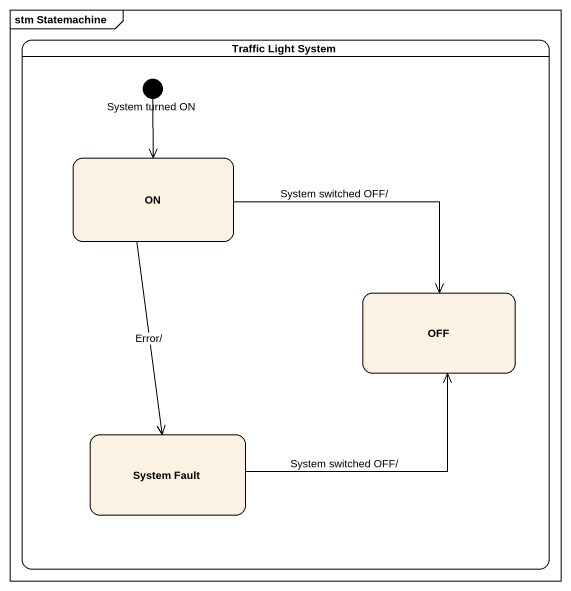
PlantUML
@startuml
mainframe stm Statemachine
hide empty description
state "Traffic Light System" as Traffic_Light_System {
  state "System turned ON" as System_turned_ON <<start>>
  state "ON" as ON_
  state OFF
  state "System Fault" as System_Fault
}
System_turned_ON --> ON_
ON_ -right-> OFF : System switched OFF/
ON_ --> System_Fault : Error/
System_Fault -right-> OFF : System switched OFF/
@enduml
